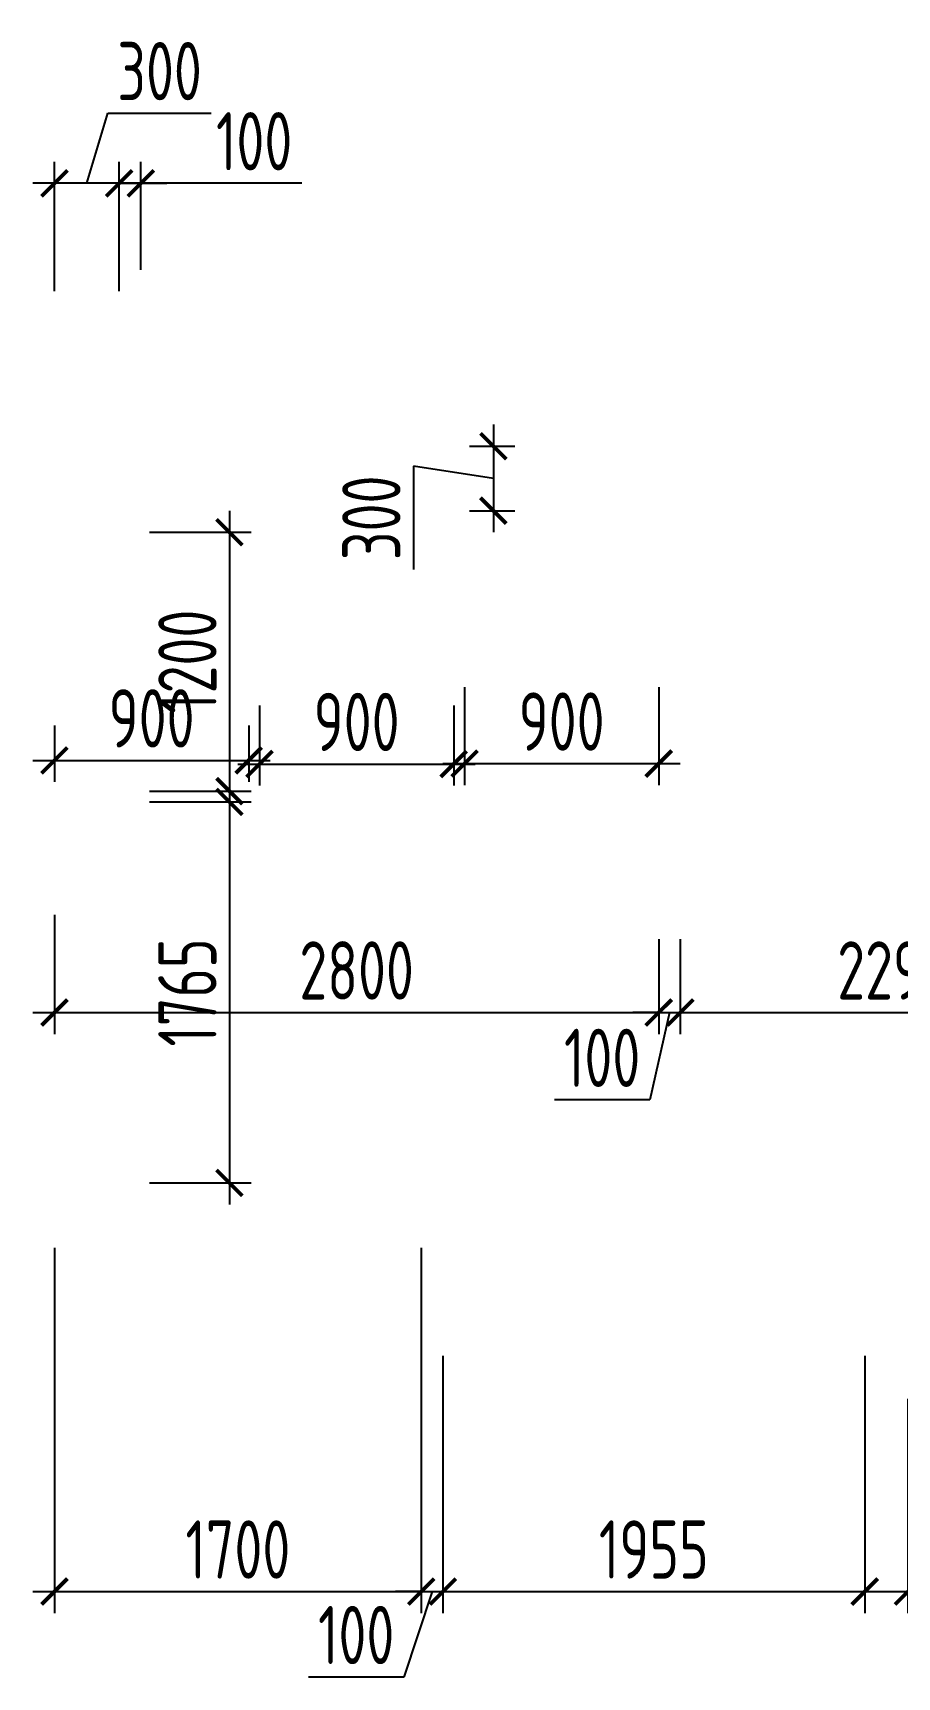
# Model space of a CAD drawing. Header units: millimetres. Extents: x -350007 to 535970, y -888 to 133718.
# Drawn here: x 212076 to 216081, y 72875 to 80496 of the extents above; entities that cross this region are included whole.
import ezdxf

# ---------------------------------------------------------------- set-up
doc = ezdxf.new("R2010")
doc.units = ezdxf.units.MM
doc.layers.add('АР_Размеры нов.', color=15, linetype='Continuous', lineweight=0)
doc.styles.add('ISOCPEUR', font='isocpeur.ttf', dxfattribs={"width": 0.7})
doc.dimstyles.new('R_100', dxfattribs={"dimtxt": 270, "dimasz": 120, "dimexe": 100, "dimexo": 0, "dimgap": 60, "dimtad": 1, "dimdec": 0, "dimrnd": 5, "dimzin": 0, "dimdsep": 46, "dimtxsty": 'ISOCPEUR', "dimblk": 'ARCHTICK', "dimcen": 0, "dimdle": 100, "dimclrd": 256, "dimclre": 256, "dimclrt": 256, "dimadec": 0, "dimazin": 0, "dimtfac": 2, "dimtdec": 0, "dimtofl": 0, "dimtmove": 1, "dimatfit": 3, "dimfxl": 1, "dimtvp": 3, "dimtolj": 1, "dimtzin": 0, "dimarcsym": 0})

# ---------------------------------------------------------------- blocks, each defined once
blk = doc.blocks.new('_ArchTick')
at = {"color": 0, "linetype": 'ByBlock', "const_width": 0.15}
blk.add_lwpolyline([(-0.5, -0.5), (0.5, 0.5)], dxfattribs=at)
blk = doc.blocks.new('*D1790')
at = {"layer": 'АР_Размеры нов.', "lineweight": -2, "ltscale": 500, "transparency": 16777216}
for p, q in [((212175.6, 74865.7), (212175.6, 73171.9)), ((213875.6, 74865.7), (213875.6, 73171.9)), ((212075.6, 73271.9), (213975.6, 73271.9))]:
    blk.add_line(p, q, dxfattribs=at)
at = {"layer": 'АР_Размеры нов.', "lineweight": -2, "ltscale": 500, "transparency": 16777216, "xscale": 120, "yscale": 120, "zscale": 120, "rotation": 180}
blk.add_blockref('_ArchTick', (212175.6, 73271.9), dxfattribs=at)
at = {"layer": 'АР_Размеры нов.', "lineweight": -2, "ltscale": 500, "transparency": 16777216, "xscale": 120, "yscale": 120, "zscale": 120}
blk.add_blockref('_ArchTick', (213875.6, 73271.9), dxfattribs=at)
at = {"layer": 'АР_Размеры нов.', "lineweight": 13, "ltscale": 500, "transparency": 16777216, "insert": (213025.6, 73466.9), "char_height": 270, "attachment_point": 5, "style": 'ISOCPEUR'}
blk.add_mtext('\\A1;1700', dxfattribs=at)
blk = doc.blocks.new('*D1791')
at = {"layer": 'АР_Размеры нов.', "lineweight": -2, "ltscale": 500, "transparency": 16777216}
for p, q in [((213875.6, 74865.7), (213875.6, 73171.9)), ((213975.6, 74364.5), (213975.6, 73171.9)), ((213875.6, 73271.9), (213755.6, 73271.9)), ((213925.6, 73271.9), (213794.4, 72875.4)), ((213875.6, 73271.9), (213975.6, 73271.9)), ((213975.6, 73271.9), (214095.6, 73271.9)), ((213794.4, 72875.4), (213353.1, 72875.4))]:
    blk.add_line(p, q, dxfattribs=at)
at = {"layer": 'АР_Размеры нов.', "lineweight": -2, "ltscale": 500, "transparency": 16777216, "xscale": 120, "yscale": 120, "zscale": 120}
blk.add_blockref('_ArchTick', (213875.6, 73271.9), dxfattribs=at)
at = {"layer": 'АР_Размеры нов.', "lineweight": -2, "ltscale": 500, "transparency": 16777216, "xscale": 120, "yscale": 120, "zscale": 120, "rotation": 180}
blk.add_blockref('_ArchTick', (213975.6, 73271.9), dxfattribs=at)
at = {"layer": 'АР_Размеры нов.', "lineweight": 13, "ltscale": 500, "transparency": 16777216, "insert": (213573.8, 73070.4), "char_height": 270, "attachment_point": 5, "style": 'ISOCPEUR'}
blk.add_mtext('\\A1;100', dxfattribs=at)
blk = doc.blocks.new('*D1792')
at = {"layer": 'АР_Размеры нов.', "lineweight": -2, "ltscale": 500, "transparency": 16777216}
for p, q in [((213975.6, 74364.5), (213975.6, 73171.9)), ((215930.6, 74364.5), (215930.6, 73171.9)), ((213875.6, 73271.9), (216030.6, 73271.9))]:
    blk.add_line(p, q, dxfattribs=at)
at = {"layer": 'АР_Размеры нов.', "lineweight": -2, "ltscale": 500, "transparency": 16777216, "xscale": 120, "yscale": 120, "zscale": 120, "rotation": 180}
blk.add_blockref('_ArchTick', (213975.6, 73271.9), dxfattribs=at)
at = {"layer": 'АР_Размеры нов.', "lineweight": -2, "ltscale": 500, "transparency": 16777216, "xscale": 120, "yscale": 120, "zscale": 120}
blk.add_blockref('_ArchTick', (215930.6, 73271.9), dxfattribs=at)
at = {"layer": 'АР_Размеры нов.', "lineweight": 13, "ltscale": 500, "transparency": 16777216, "insert": (214953.1, 73466.9), "char_height": 270, "attachment_point": 5, "style": 'ISOCPEUR'}
blk.add_mtext('\\A1;1955', dxfattribs=at)
blk = doc.blocks.new('*D1793')
at = {"layer": 'АР_Размеры нов.', "lineweight": -2, "ltscale": 500, "transparency": 16777216}
for p, q in [((220465.6, 74264.5), (220465.6, 73171.9)), ((216130.6, 74164.5), (216130.6, 73171.9)), ((216030.6, 73271.9), (220565.6, 73271.9))]:
    blk.add_line(p, q, dxfattribs=at)
at = {"layer": 'АР_Размеры нов.', "lineweight": -2, "ltscale": 500, "transparency": 16777216, "xscale": 120, "yscale": 120, "zscale": 120, "rotation": 180}
blk.add_blockref('_ArchTick', (216130.6, 73271.9), dxfattribs=at)
at = {"layer": 'АР_Размеры нов.', "lineweight": -2, "ltscale": 500, "transparency": 16777216, "xscale": 120, "yscale": 120, "zscale": 120}
blk.add_blockref('_ArchTick', (220465.6, 73271.9), dxfattribs=at)
at = {"layer": 'АР_Размеры нов.', "lineweight": 13, "ltscale": 500, "transparency": 16777216, "insert": (218298.1, 73466.9), "char_height": 270, "attachment_point": 5, "style": 'ISOCPEUR'}
blk.add_mtext('\\A1;4335', dxfattribs=at)
blk = doc.blocks.new('*D1797')
at = {"layer": 'АР_Размеры нов.', "lineweight": -2, "ltscale": 500, "transparency": 16777216}
for p, q in [((214209.5, 78680.3), (214209.5, 78181.5)), ((214099.6, 78580.3), (214309.5, 78580.3)), ((214209.5, 78430.9), (213839.2, 78487.9)), ((213839.2, 78487.9), (213839.2, 78008.8)), ((214099.6, 78281.5), (214309.5, 78281.5))]:
    blk.add_line(p, q, dxfattribs=at)
at = {"layer": 'АР_Размеры нов.', "lineweight": -2, "ltscale": 500, "transparency": 16777216, "xscale": 120, "yscale": 120, "zscale": 120}
for p, rotation in [((214209.5, 78580.3), 90), ((214209.5, 78281.5), 270)]:
    blk.add_blockref('_ArchTick', p, dxfattribs=dict(at, rotation=rotation))
at = {"layer": 'АР_Размеры нов.', "lineweight": 13, "ltscale": 500, "transparency": 16777216, "insert": (213644.2, 78248.4), "char_height": 270, "attachment_point": 5, "rotation": 90, "style": 'ISOCPEUR'}
blk.add_mtext('\\A1;300', dxfattribs=at)
blk = doc.blocks.new('*D1798')
at = {"layer": 'АР_Размеры нов.', "lineweight": -2, "ltscale": 500, "transparency": 16777216}
for p, q in [((212986.6, 78281.5), (212986.6, 76881.5)), ((212616.5, 78181.5), (213086.6, 78181.5)), ((212616.5, 76981.5), (213086.6, 76981.5))]:
    blk.add_line(p, q, dxfattribs=at)
at = {"layer": 'АР_Размеры нов.', "lineweight": -2, "ltscale": 500, "transparency": 16777216, "xscale": 120, "yscale": 120, "zscale": 120}
for p, rotation in [((212986.6, 78181.5), 90), ((212986.6, 76981.5), 270)]:
    blk.add_blockref('_ArchTick', p, dxfattribs=dict(at, rotation=rotation))
at = {"layer": 'АР_Размеры нов.', "lineweight": 13, "ltscale": 500, "transparency": 16777216, "insert": (212791.6, 77581.5), "char_height": 270, "attachment_point": 5, "rotation": 90, "style": 'ISOCPEUR'}
blk.add_mtext('\\A1;1200', dxfattribs=at)
blk = doc.blocks.new('*D1799')
at = {"layer": 'АР_Размеры нов.', "lineweight": -2, "ltscale": 500, "transparency": 16777216}
for p, q in [((212986.6, 77031.5), (212986.6, 75065.7)), ((212616.5, 76931.5), (213086.6, 76931.5)), ((212616.5, 75165.7), (213086.6, 75165.7))]:
    blk.add_line(p, q, dxfattribs=at)
at = {"layer": 'АР_Размеры нов.', "lineweight": -2, "ltscale": 500, "transparency": 16777216, "xscale": 120, "yscale": 120, "zscale": 120}
for p, rotation in [((212986.6, 76931.5), 90), ((212986.6, 75165.7), 270)]:
    blk.add_blockref('_ArchTick', p, dxfattribs=dict(at, rotation=rotation))
at = {"layer": 'АР_Размеры нов.', "lineweight": 13, "ltscale": 500, "transparency": 16777216, "insert": (212791.6, 76048.6), "char_height": 270, "attachment_point": 5, "rotation": 90, "style": 'ISOCPEUR'}
blk.add_mtext('\\A1;1765', dxfattribs=at)
blk = doc.blocks.new('*D1800')
at = {"layer": 'АР_Размеры нов.', "lineweight": -2, "ltscale": 500, "transparency": 16777216}
for p, q in [((212175.6, 77285.7), (212175.6, 77024.1)), ((213075.6, 77285.7), (213075.6, 77024.1)), ((212075.6, 77124.1), (213175.6, 77124.1))]:
    blk.add_line(p, q, dxfattribs=at)
at = {"layer": 'АР_Размеры нов.', "lineweight": -2, "ltscale": 500, "transparency": 16777216, "xscale": 120, "yscale": 120, "zscale": 120, "rotation": 180}
blk.add_blockref('_ArchTick', (212175.6, 77124.1), dxfattribs=at)
at = {"layer": 'АР_Размеры нов.', "lineweight": -2, "ltscale": 500, "transparency": 16777216, "xscale": 120, "yscale": 120, "zscale": 120}
blk.add_blockref('_ArchTick', (213075.6, 77124.1), dxfattribs=at)
at = {"layer": 'АР_Размеры нов.', "lineweight": 13, "ltscale": 500, "transparency": 16777216, "insert": (212625.6, 77319.1), "char_height": 270, "attachment_point": 5, "style": 'ISOCPEUR'}
blk.add_mtext('\\A1;900', dxfattribs=at)
blk = doc.blocks.new('*D1801')
at = {"layer": 'АР_Размеры нов.', "lineweight": -2, "ltscale": 500, "transparency": 16777216}
for p, q in [((213125.6, 77378.2), (213125.6, 77007.4)), ((214025.9, 77378.2), (214025.9, 77007.4)), ((213025.6, 77107.4), (214125.9, 77107.4))]:
    blk.add_line(p, q, dxfattribs=at)
at = {"layer": 'АР_Размеры нов.', "lineweight": -2, "ltscale": 500, "transparency": 16777216, "xscale": 120, "yscale": 120, "zscale": 120, "rotation": 180}
blk.add_blockref('_ArchTick', (213125.6, 77107.4), dxfattribs=at)
at = {"layer": 'АР_Размеры нов.', "lineweight": -2, "ltscale": 500, "transparency": 16777216, "xscale": 120, "yscale": 120, "zscale": 120}
blk.add_blockref('_ArchTick', (214025.9, 77107.4), dxfattribs=at)
at = {"layer": 'АР_Размеры нов.', "lineweight": 13, "ltscale": 500, "transparency": 16777216, "insert": (213575.8, 77302.4), "char_height": 270, "attachment_point": 5, "style": 'ISOCPEUR'}
blk.add_mtext('\\A1;900', dxfattribs=at)
blk = doc.blocks.new('*D1802')
at = {"layer": 'АР_Размеры нов.', "lineweight": -2, "ltscale": 500, "transparency": 16777216}
for p, q in [((214075.9, 77464.3), (214075.9, 77009.2)), ((214975.9, 77464.3), (214975.9, 77009.2)), ((213975.9, 77109.2), (215075.9, 77109.2))]:
    blk.add_line(p, q, dxfattribs=at)
at = {"layer": 'АР_Размеры нов.', "lineweight": -2, "ltscale": 500, "transparency": 16777216, "xscale": 120, "yscale": 120, "zscale": 120, "rotation": 180}
blk.add_blockref('_ArchTick', (214075.9, 77109.2), dxfattribs=at)
at = {"layer": 'АР_Размеры нов.', "lineweight": -2, "ltscale": 500, "transparency": 16777216, "xscale": 120, "yscale": 120, "zscale": 120}
blk.add_blockref('_ArchTick', (214975.9, 77109.2), dxfattribs=at)
at = {"layer": 'АР_Размеры нов.', "lineweight": 13, "ltscale": 500, "transparency": 16777216, "insert": (214525.9, 77304.2), "char_height": 270, "attachment_point": 5, "style": 'ISOCPEUR'}
blk.add_mtext('\\A1;900', dxfattribs=at)
blk = doc.blocks.new('*D1803')
at = {"layer": 'АР_Размеры нов.', "lineweight": -2, "ltscale": 500, "transparency": 16777216}
for p, q in [((212175.6, 76409), (212175.6, 75855.6)), ((214975.9, 76295.2), (214975.9, 75855.6)), ((212075.6, 75955.6), (215075.9, 75955.6))]:
    blk.add_line(p, q, dxfattribs=at)
at = {"layer": 'АР_Размеры нов.', "lineweight": -2, "ltscale": 500, "transparency": 16777216, "xscale": 120, "yscale": 120, "zscale": 120, "rotation": 180}
blk.add_blockref('_ArchTick', (212175.6, 75955.6), dxfattribs=at)
at = {"layer": 'АР_Размеры нов.', "lineweight": -2, "ltscale": 500, "transparency": 16777216, "xscale": 120, "yscale": 120, "zscale": 120}
blk.add_blockref('_ArchTick', (214975.9, 75955.6), dxfattribs=at)
at = {"layer": 'АР_Размеры нов.', "lineweight": 13, "ltscale": 500, "transparency": 16777216, "insert": (213575.8, 76150.6), "char_height": 270, "attachment_point": 5, "style": 'ISOCPEUR'}
blk.add_mtext('\\A1;2800', dxfattribs=at)
blk = doc.blocks.new('*D1804')
at = {"layer": 'АР_Размеры нов.', "lineweight": -2, "ltscale": 500, "transparency": 16777216}
for p, q in [((214975.9, 76295.2), (214975.9, 75855.6)), ((215075.9, 76295.2), (215075.9, 75855.6)), ((214975.9, 75955.6), (214855.9, 75955.6)), ((215025.9, 75955.6), (214934.2, 75550.5)), ((214975.9, 75955.6), (215075.9, 75955.6)), ((215075.9, 75955.6), (215195.9, 75955.6)), ((214934.2, 75550.5), (214492.9, 75550.5))]:
    blk.add_line(p, q, dxfattribs=at)
at = {"layer": 'АР_Размеры нов.', "lineweight": -2, "ltscale": 500, "transparency": 16777216, "xscale": 120, "yscale": 120, "zscale": 120}
blk.add_blockref('_ArchTick', (214975.9, 75955.6), dxfattribs=at)
at = {"layer": 'АР_Размеры нов.', "lineweight": -2, "ltscale": 500, "transparency": 16777216, "xscale": 120, "yscale": 120, "zscale": 120, "rotation": 180}
blk.add_blockref('_ArchTick', (215075.9, 75955.6), dxfattribs=at)
at = {"layer": 'АР_Размеры нов.', "lineweight": 13, "ltscale": 500, "transparency": 16777216, "insert": (214713.6, 75745.5), "char_height": 270, "attachment_point": 5, "style": 'ISOCPEUR'}
blk.add_mtext('\\A1;100', dxfattribs=at)
blk = doc.blocks.new('*D1805')
at = {"layer": 'АР_Размеры нов.', "lineweight": -2, "ltscale": 500, "transparency": 16777216}
for p, q in [((215075.9, 76295.2), (215075.9, 75855.6)), ((217373.3, 76295.7), (217373.3, 75855.6)), ((214975.9, 75955.6), (217473.3, 75955.6))]:
    blk.add_line(p, q, dxfattribs=at)
at = {"layer": 'АР_Размеры нов.', "lineweight": -2, "ltscale": 500, "transparency": 16777216, "xscale": 120, "yscale": 120, "zscale": 120, "rotation": 180}
blk.add_blockref('_ArchTick', (215075.9, 75955.6), dxfattribs=at)
at = {"layer": 'АР_Размеры нов.', "lineweight": -2, "ltscale": 500, "transparency": 16777216, "xscale": 120, "yscale": 120, "zscale": 120}
blk.add_blockref('_ArchTick', (217373.3, 75955.6), dxfattribs=at)
at = {"layer": 'АР_Размеры нов.', "lineweight": 13, "ltscale": 500, "transparency": 16777216, "insert": (216070.5, 76150.6), "char_height": 270, "attachment_point": 5, "style": 'ISOCPEUR'}
blk.add_mtext('\\A1;2295', dxfattribs=at)
blk = doc.blocks.new('*D1812')
at = {"layer": 'АР_Размеры нов.', "lineweight": -2, "ltscale": 500, "transparency": 16777216}
for p, q in [((212325.6, 79798.8), (212423.1, 80123.8)), ((212423.1, 80123.8), (212902.2, 80123.8)), ((212175.6, 79298.5), (212175.6, 79898.8)), ((212475.6, 79298.5), (212475.6, 79898.8)), ((212575.6, 79798.8), (212075.6, 79798.8))]:
    blk.add_line(p, q, dxfattribs=at)
at = {"layer": 'АР_Размеры нов.', "lineweight": -2, "ltscale": 500, "transparency": 16777216, "xscale": 120, "yscale": 120, "zscale": 120, "rotation": 180}
blk.add_blockref('_ArchTick', (212175.6, 79798.8), dxfattribs=at)
at = {"layer": 'АР_Размеры нов.', "lineweight": -2, "ltscale": 500, "transparency": 16777216, "xscale": 120, "yscale": 120, "zscale": 120}
blk.add_blockref('_ArchTick', (212475.6, 79798.8), dxfattribs=at)
at = {"layer": 'АР_Размеры нов.', "lineweight": 13, "ltscale": 500, "transparency": 16777216, "insert": (212662.6, 80318.8), "char_height": 270, "attachment_point": 5, "style": 'ISOCPEUR'}
blk.add_mtext('\\A1;300', dxfattribs=at)
blk = doc.blocks.new('*D2151')
at = {"layer": 'АР_Размеры нов.', "lineweight": -2, "ltscale": 500, "transparency": 16777216}
for p, q in [((212475.6, 79398.5), (212475.6, 79898.8)), ((212575.6, 79398.5), (212575.6, 79898.8)), ((212475.6, 79798.8), (212355.6, 79798.8)), ((212475.6, 79798.8), (212575.6, 79798.8)), ((212575.6, 79798.8), (212695.6, 79798.8)), ((213321.7, 79798.8), (212575.6, 79798.8))]:
    blk.add_line(p, q, dxfattribs=at)
at = {"layer": 'АР_Размеры нов.', "lineweight": -2, "ltscale": 500, "transparency": 16777216, "xscale": 120, "yscale": 120, "zscale": 120}
blk.add_blockref('_ArchTick', (212475.6, 79798.8), dxfattribs=at)
at = {"layer": 'АР_Размеры нов.', "lineweight": -2, "ltscale": 500, "transparency": 16777216, "xscale": 120, "yscale": 120, "zscale": 120, "rotation": 180}
blk.add_blockref('_ArchTick', (212575.6, 79798.8), dxfattribs=at)
at = {"layer": 'АР_Размеры нов.', "lineweight": 13, "ltscale": 500, "transparency": 16777216, "insert": (213101, 79993.8), "char_height": 270, "attachment_point": 5, "style": 'ISOCPEUR'}
blk.add_mtext('\\A1;100', dxfattribs=at)

msp = doc.modelspace()

# ---------------------------------------------------------------- dimensions: what is measured, and where the dimension line sits
at = {"layer": 'АР_Размеры нов.', "lineweight": 13, "ltscale": 500}
for base, p1, p2, picture, middle in [((212175.6, 79798.8), (212475.6, 79298.5), (212175.6, 79298.5), '*D1812', (212483.1, 80318.8)), ((213075.6, 77124.1), (212175.6, 77285.7), (213075.6, 77285.7), '*D1800', (212625.6, 77319.1)), ((214025.9, 77107.4), (213125.6, 77378.2), (214025.9, 77378.2), '*D1801', (213575.8, 77302.4)), ((214975.9, 77109.2), (214075.9, 77464.3), (214975.9, 77464.3), '*D1802', (214525.9, 77304.2)), ((214975.9, 75955.6), (212175.6, 76409), (214975.9, 76295.2), '*D1803', (213575.8, 76150.6)), ((213875.6, 73271.9), (212175.6, 74865.7), (213875.6, 74865.7), '*D1790', (213025.6, 73466.9)), ((215930.6, 73271.9), (213975.6, 74364.5), (215930.6, 74364.5), '*D1792', (214953.1, 73466.9)), ((220465.6, 73271.9), (216130.6, 74164.5), (220465.6, 74264.5), '*D1793', (218298.1, 73466.9))]:
    dim = msp.add_linear_dim(base=base, p1=p1, p2=p2, dimstyle='R_100', override={"dimpost": '\\X'}, dxfattribs=at)
    dim.commit()
    dim.dimension.update_dxf_attribs({"geometry": picture, "text_midpoint": middle})
for base, p1, p2, picture, middle in [((212575.6, 79798.8), (212475.6, 79398.5), (212575.6, 79398.5), '*D2151', (213101, 79971.4)), ((215075.9, 75955.6), (214975.9, 76295.2), (215075.9, 76295.2), '*D1804', (214874.2, 75550.5)), ((217373.3, 75955.6), (215075.9, 76295.2), (217373.3, 76295.7), '*D1805', (216070.5, 75955.6)), ((213975.6, 73271.9), (213875.6, 74865.7), (213975.6, 74364.5), '*D1791', (213734.4, 72875.4))]:
    dim = msp.add_linear_dim(base=base, p1=p1, p2=p2, dimstyle='R_100', override={"dimpost": '\\X'}, dxfattribs=at)
    dim.commit()
    dim.dimension.update_dxf_attribs({"geometry": picture, "text_midpoint": middle, "dimtype": 160})
dim = msp.add_linear_dim(base=(214209.5, 78281.5), p1=(214099.6, 78580.3), p2=(214099.6, 78281.5), angle=90, dimstyle='R_100', override={"dimpost": '\\X'}, dxfattribs=at)
dim.commit()
dim.dimension.update_dxf_attribs({"geometry": '*D1797', "text_midpoint": (213839.2, 78427.9), "dimtype": 160})
for base, p1, p2, picture, middle in [((212986.6, 76981.5), (212616.5, 78181.5), (212616.5, 76981.5), '*D1798', (212791.6, 77581.5)), ((212986.6, 75165.7), (212616.5, 76931.5), (212616.5, 75165.7), '*D1799', (212791.6, 76048.6))]:
    dim = msp.add_linear_dim(base=base, p1=p1, p2=p2, angle=90, dimstyle='R_100', override={"dimpost": '\\X'}, dxfattribs=at)
    dim.commit()
    dim.dimension.update_dxf_attribs({"geometry": picture, "text_midpoint": middle})

doc.saveas('drawing.dxf')
